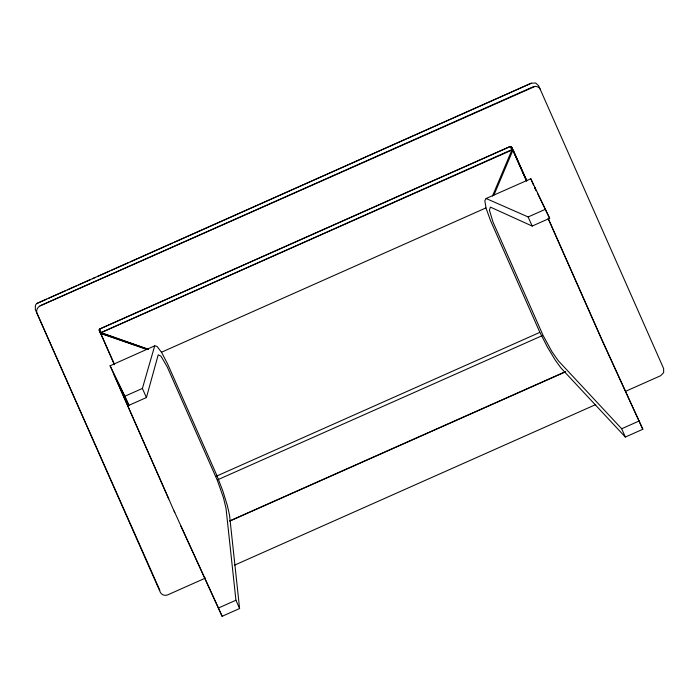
<?xml version="1.0" encoding="UTF-8"?>
<svg xmlns="http://www.w3.org/2000/svg" width="699" height="699" viewBox="0 0 699 699"><rect width="100%" height="100%" fill="white"/><g stroke="black" fill="none" stroke-linecap="round" stroke-linejoin="round"><path stroke-width="1.05" d="M100.691 333.842L99.118 329.849L99.712 329.823M168.747 498.903L113.797 374.166L128.939 405.324L146.423 397.556L158.21 354.821L160.971 356.158L167.192 366.809L217.328 480.327L223.418 497.566L226.022 508.374L235.93 600.231L239.591 608.523L222.107 616.3L174.138 511.048M146.423 397.556L142.395 388.443L154.715 345.83L157.039 346.433L161.591 352.41L167.716 364.162L216.908 475.547L222.964 491.362L227.376 505.683L229.552 515.294L239.591 608.523M492.463 196.078L511.895 150.023L510.235 146.484L99.433 329.124L101.407 332.977L148.066 349.317M493.905 195.17L512.952 150.128L511.327 146.598L510.917 147.017M625.343 437.041L621.682 428.749L558.248 360.684L551.861 351.562L543.114 335.494L492.978 221.976L489.405 210.146L490.436 207.122L532.175 226.074L549.659 218.298L530.821 178.752L486.111 198.507L484.844 200.709L486.05 208.171L490.549 220.648L539.733 332.034L547.422 347.123L555.172 359.968L560.956 367.971L625.343 437.041L642.827 429.265L601.577 338.998L548.13 218.289M625.675 391.265L660.599 375.747L663.648 372.646L663.631 368.556L538.658 85.794L535.652 83.024L531.301 83.216L36.593 303.593L35.387 305.358L35.334 309.622L159.87 590.332M148.153 349.194L101.075 332.628L511.301 149.927L511.895 150.486M540.371 89.393C539.069 86.711 535.67 85.706 533.005 86.868L40.061 305.847C37.641 307.324 35.815 310.286 36.933 313.117L160.316 592.289C161.609 595.006 165.008 596.002 167.708 594.866L205.62 578.012M512.533 150.442L513.363 150.39L526.574 180.307M174.741 512.55L110.101 365.778L154.715 345.83M36.593 303.593L46.571 299.146M48.563 298.263L65.523 290.705M67.515 289.823L76.497 285.821M78.489 284.93L90.459 279.6M92.451 278.709L95.44 277.381M97.441 276.489L109.411 271.16M111.403 270.268L128.354 262.719M130.355 261.828L172.242 243.165M174.234 242.282L531.301 83.216M101.075 332.628L511.895 150.023M161.399 352.27L485.822 207.97M110.101 365.778L124.92 396.211L142.395 388.443M486.111 198.507L528.147 216.961L545.631 209.184M216.131 476.299L539.593 332.488M217.712 479.767L542.206 335.642M229.587 520.982L565.613 371.588M230.12 520.93L565.22 371.973M234.558 565.15L595.74 404.572M180.858 526.024L218.446 608.008L235.93 600.231M621.682 428.749L639.166 420.973M40.061 305.847L535.154 86.344M148.074 349.552L100.778 333.362L146.834 349.456M99.817 329.535L99.433 329.124L510.235 146.484L510.322 147.078M535.451 189.088L534.508 187.14L536.081 190.827M537.819 193.955L549.659 218.298M642.827 429.265L602.197 340.562L548.523 219.346M526.731 180.884L511.327 146.598L515.294 155.571M512.952 150.128L526.6 181.015M516.168 157.563L526.295 180.482M528.147 216.961L532.175 226.074M114.418 364.258L99.118 329.849L114.348 364.756M124.92 396.211L128.939 405.324M218.446 608.008L222.107 616.3M533.424 185.017L530.821 178.752"/></g></svg>
